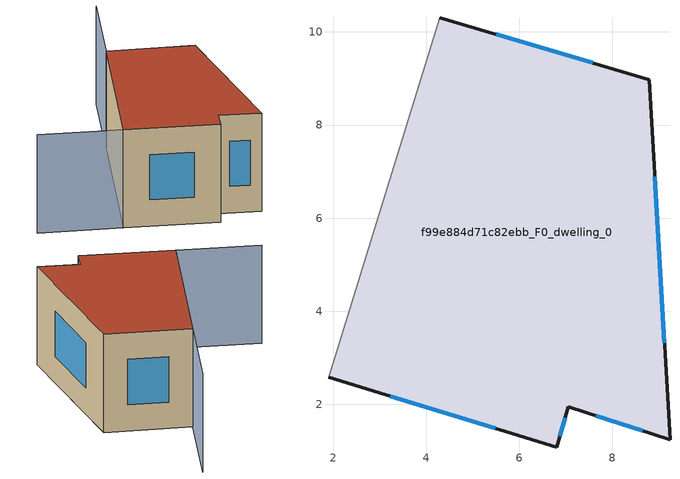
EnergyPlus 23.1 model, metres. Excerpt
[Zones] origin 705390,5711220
f99e884d71c82ebb_F0_dwelling_0
 floor ground (EU_floor_Construction): 8.79,8.97 9.24,1.24 7.05,1.94 6.81,1.08 1.9,2.58 4.29,10.31 z0
 wall outside (EU_wall_Construction): 1.9,2.58 6.81,1.08 7.05,1.94 9.24,1.24 8.79,8.97 4.29,10.31 z0:6
 wall adiabatic (EU_wall_Construction): 4.29,10.31 1.9,2.58 z0:6
 window (EU_Window_Construction): 3.23,2.18 5.48,1.48 / 7.58,9.33 5.51,9.95 / 9.12,3.33 8.91,6.89 / 7.64,1.75 8.65,1.43 / 6.87,1.31 6.98,1.71 z1.62:4.38
 roof outside (EU_roof_Construction): 9.24,1.24 8.79,8.97 4.29,10.31 1.9,2.58 6.81,1.08 7.05,1.94 z6
shading: 5.64,14.73 1.93,2.57 / 1.93,2.57 -2.44,3.91 z0:6
[Building]
EU S2 Campaign: North Axis=0; Terrain=City; Solar Distribution=FullExterior
[Site:Location]
London: Latitude=51.5; Longitude=-0.5; Time Zone=0; Elevation=25
[SizingPeriod:WeatherFileDays]
AnnualSizingPeriod: Begin Month=1; Begin Day of Month=1; End Month=12; End Day of Month=31; Day of Week for Start Day=Monday; Use Weather File Daylight Saving Period=No; Use Weather File Rain and Snow Indicators=No
[MATERIAL]
EU_InternalMass_Material: Roughness=MediumRough; Thickness=0.1; Conductivity=1; Density=1800; Specific Heat=900; Thermal Absorptance=0.9; Solar Absorptance=0.7; Visible Absorptance=0.7
[MATERIAL:NOMASS] Roughness=MediumRough; Thermal Absorptance=0.9; Solar Absorptance=0.7; Visible Absorptance=0.7
Name | Thermal Resistance
EU_wall_NoMass | 0.555556
EU_roof_NoMass | 0.510204
EU_floor_NoMass | 1.68919
[WINDOWMATERIAL:SIMPLEGLAZINGSYSTEM]
EU_Window_SimpleGlazing: UFactor=3.96; Solar Heat Gain Coefficient=0.85; Visible Transmittance=0.85
[CONSTRUCTION]
EU_wall_Construction: EU_wall_NoMass
EU_roof_Construction: EU_roof_NoMass
EU_floor_Construction: EU_floor_NoMass
EU_InternalMass_Construction: EU_InternalMass_Material
EU_Window_Construction: EU_Window_SimpleGlazing
[ZONE]
f99e884d71c82ebb_F0_dwelling_0: Type=1; Multiplier=1; Ceiling Height=autocalculate; Volume=289.446; Floor Area=autocalculate; Part of Total Floor Area=Yes
[INTERNALMASS]
f99e884d71c82ebb_F0_dwelling_0_EU_InternalMass: Construction=EU_InternalMass_Construction; Zone or ZoneList=f99e884d71c82ebb_F0_dwelling_0; Surface Area=48.2406
[OTHEREQUIPMENT]
EU_Step8_InternalGain_f99e884d71c82ebb_F0_dwelling_0_f000: Fuel Type=Electricity; Zone or ZoneList or Space or SpaceList=f99e884d71c82ebb_F0_dwelling_0; Schedule=EU_Step8_GainSchedule_f99e884d71c82ebb_F0_dwelling_0_f000; Design Level Calculation Method=Watts/Area; Power per Zone Floor Area=1; Fraction Latent=0; Fraction Radiant=0; Fraction Lost=0; Carbon Dioxide Generation Rate=0; EndUse Subcategory=EU_Step8_InternalGains
[ZONEVENTILATION:DESIGNFLOWRATE]
EU_ConstantAir_f99e884d71c82ebb_F0_dwelling_0: Zone or ZoneList or Space or SpaceList=f99e884d71c82ebb_F0_dwelling_0; Schedule=EU_AlwaysOn; Design Flow Rate Calculation Method=AirChanges/Hour; Air Changes per Hour=0.48; Ventilation Type=Natural; Fan Pressure Rise=0; Fan Total Efficiency=1; Constant Term Coefficient=1; Temperature Term Coefficient=0; Velocity Term Coefficient=0; Velocity Squared Term Coefficient=0; Minimum Indoor Temperature=-100; Maximum Indoor Temperature=100; Delta Temperature=-100; Minimum Outdoor Temperature=-100; Maximum Outdoor Temperature=100; Maximum Wind Speed=40
[HVACTEMPLATE:THERMOSTAT]
EU_HeatOnly_f99e884d71c82ebb_F0_dwelling_0: Constant Heating Setpoint=20; Constant Cooling Setpoint=50
[HVACTEMPLATE:ZONE:IDEALLOADSAIRSYSTEM]
f99e884d71c82ebb_F0_dwelling_0: Template Thermostat=EU_HeatOnly_f99e884d71c82ebb_F0_dwelling_0; System Availability Schedule=EU_AlwaysOn; Maximum Heating Supply Air Temperature=50; Minimum Cooling Supply Air Temperature=13; Maximum Heating Supply Air Humidity Ratio=0.0156; Minimum Cooling Supply Air Humidity Ratio=0.0077; Heating Limit=NoLimit; Cooling Limit=NoLimit; Heating Availability Schedule=EU_AlwaysOn; Cooling Availability Schedule=EU_CoolingOff; Dehumidification Control Type=ConstantSensibleHeatRatio; Cooling Sensible Heat Ratio=0.7; Dehumidification Setpoint=60; Humidification Control Type=None; Humidification Setpoint=30; Outdoor Air Method=None; Outdoor Air Flow Rate per Person=0.00944; Outdoor Air Flow Rate per Zone Floor Area=0; Outdoor Air Flow Rate per Zone=0; Demand Controlled Ventilation Type=None; Outdoor Air Economizer Type=NoEconomizer; Heat Recovery Type=None; Sensible Heat Recovery Effectiveness=0.7; Latent Heat Recovery Effectiveness=0.65
[SIZING:ZONE]
f99e884d71c82ebb_F0_dwelling_0: Zone Cooling Design Supply Air Temperature Input Method=SupplyAirTemperature; Zone Cooling Design Supply Air Temperature=13; Zone Heating Design Supply Air Temperature Input Method=SupplyAirTemperature; Zone Heating Design Supply Air Temperature=50; Zone Cooling Design Supply Air Humidity Ratio=0.008; Zone Heating Design Supply Air Humidity Ratio=0.008; Cooling Design Air Flow Method=DesignDay; Cooling Design Air Flow Rate=0; Cooling Minimum Air Flow per Zone Floor Area=0.000762; Cooling Minimum Air Flow=0; Cooling Minimum Air Flow Fraction=0.2; Heating Design Air Flow Method=DesignDay; Heating Design Air Flow Rate=0; Heating Maximum Air Flow per Zone Floor Area=0.002032; Heating Maximum Air Flow=0.141576; Heating Maximum Air Flow Fraction=0.3; Account for Dedicated Outdoor Air System=No; Dedicated Outdoor Air System Control Strategy=NeutralSupplyAir; Dedicated Outdoor Air Low Setpoint Temperature for Design=autosize; Dedicated Outdoor Air High Setpoint Temperature for Design=autosize; Zone Load Sizing Method=Sensible Load Only No Latent Load; Zone Latent Cooling Design Supply Air Humidity Ratio Input Method=HumidityRatioDifference; Zone Cooling Design Supply Air Humidity Ratio Difference=0.005; Zone Latent Heating Design Supply Air Humidity Ratio Input Method=HumidityRatioDifference; Zone Humidification Design Supply Air Humidity Ratio Difference=0.005
[SCHEDULE:CONSTANT]
Name | Hourly Value
EU_AlwaysOn | 1
EU_CoolingOff | 0
[SCHEDULE:FILE]
EU_Step8_GainSchedule_f99e884d71c82ebb_F0_dwelling_0_f000: File=../../schedules/f99e884d71c82ebb/f99e884d71c82ebb_F0_dwelling_0_f000_gain.csv; Column Number=1; Rows to Skip at Top=0; Number of Hours of Data=8760; Column Separator=Comma; Interpolate to Timestep=No; Minutes per Item=60; Adjust Schedule for Daylight Savings=Yes
